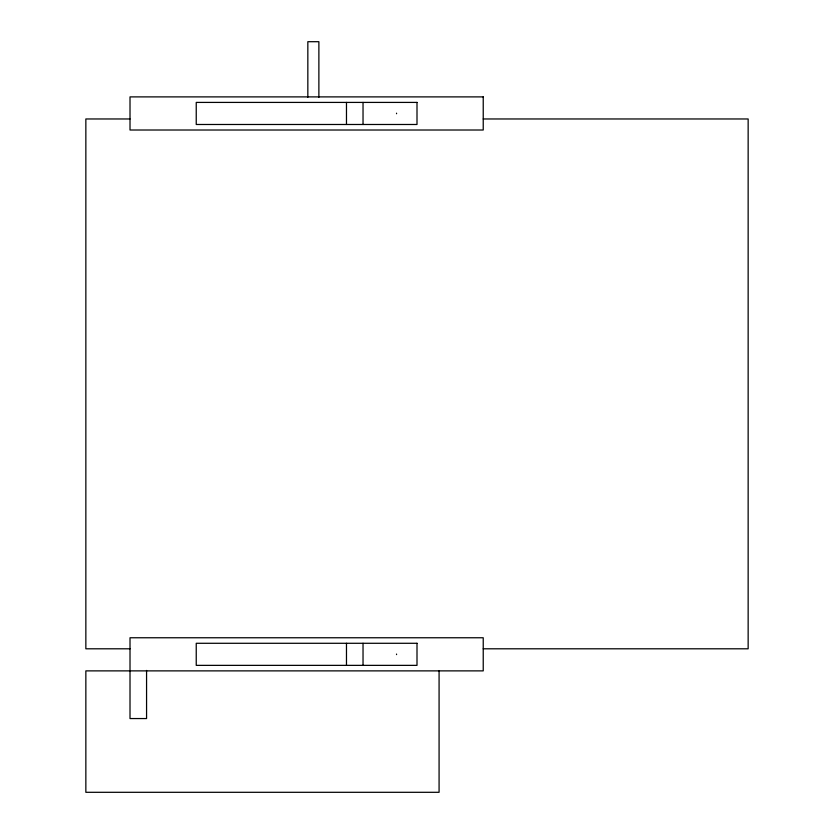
<?xml version="1.0" encoding="UTF-8"?>
<svg xmlns="http://www.w3.org/2000/svg" width="834" height="834" viewBox="0 0 834 834"><rect width="100%" height="100%" fill="white"/><g stroke="black" fill="none" stroke-linecap="round" stroke-linejoin="round"><path stroke-width="1.25" d="M396.557 113.726L396.557 113.174M396.557 654.596L396.557 654.054M130.01 118.97L85.85 118.97L85.85 648.8L130.01 648.8M483.23 118.97L748.15 118.97L748.15 648.8L483.23 648.8M439.08 670.88L439.08 792.3L85.85 792.3L85.85 670.88L483.23 670.88L483.23 637.76L130.01 637.76L130.01 718.554L146.565 718.554L146.565 670.432M363.03 102.415L363.03 124.485M363.03 643.285L363.03 665.365M346.475 102.415L346.475 124.485M346.475 643.285L346.475 665.365M318.88 97.244L318.88 41.7L307.84 41.7L307.84 97.244M483.23 96.89L130.01 96.89L130.01 130.01L483.23 130.01L483.23 96.89M417 102.415L196.24 102.415L196.24 124.485L417 124.485L417 102.415M417 643.285L196.24 643.285L196.24 665.365L417 665.365L417 643.285"/></g></svg>
